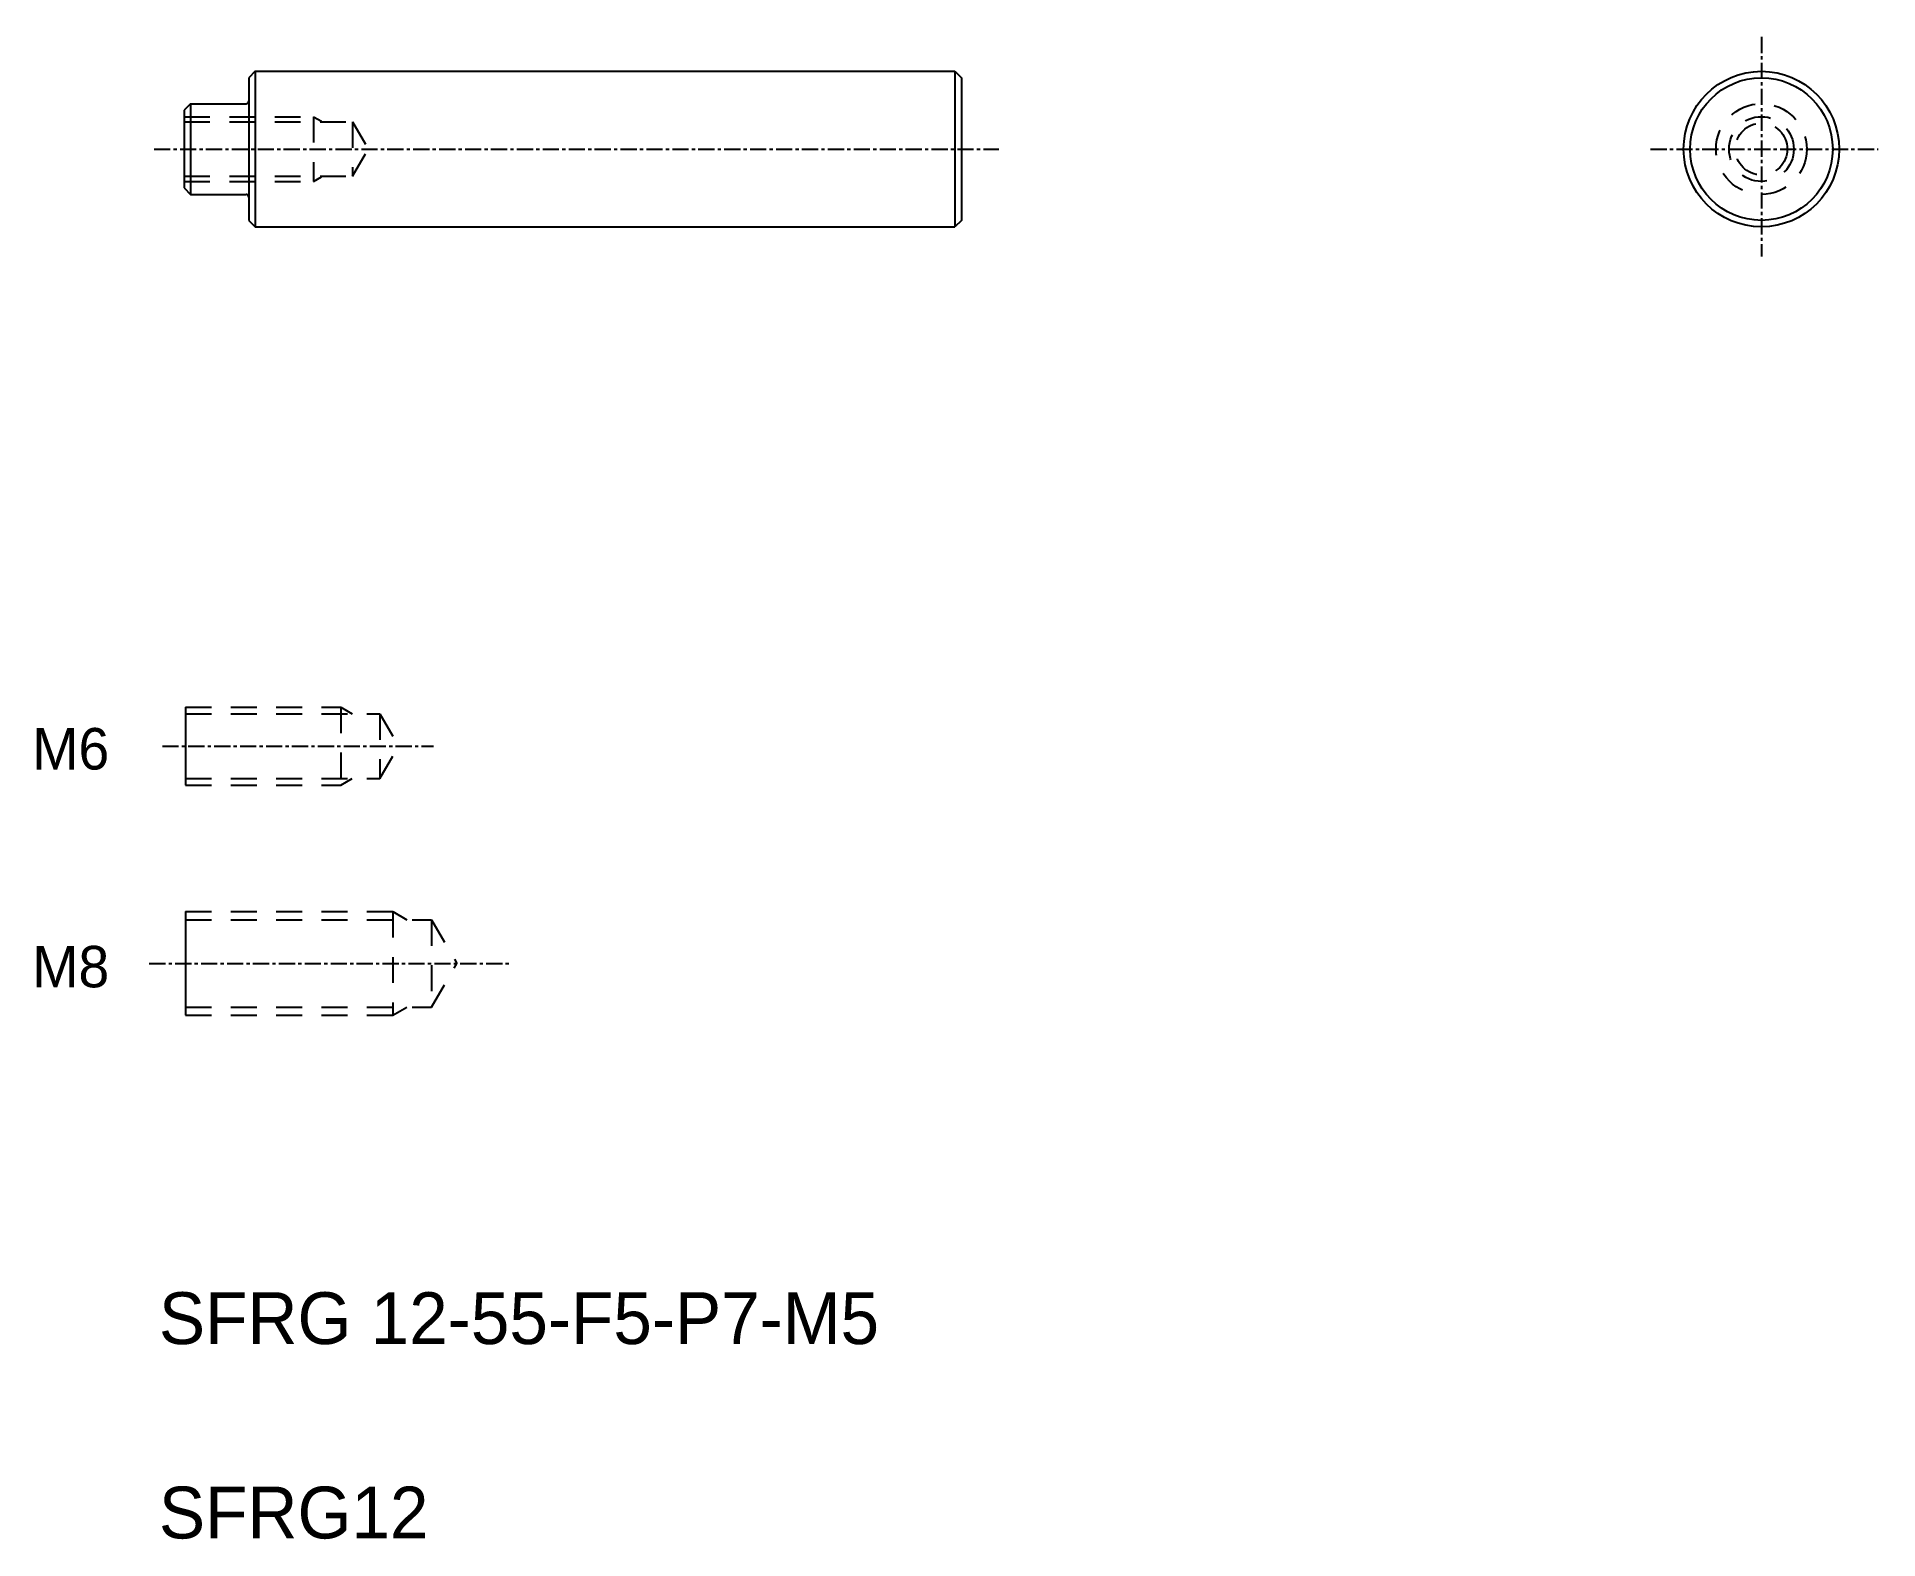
# Model space of a CAD drawing. Extents: x 47 to 189, y 75 to 191.
import ezdxf
from ezdxf.enums import TextEntityAlignment as Align

# ---------------------------------------------------------------- set-up
doc = ezdxf.new("R2010")
doc.units = 0
doc.linetypes.add('CENTER', pattern=[2, 1.25, -0.25, 0.25, -0.25])
doc.linetypes.add('DASHED', pattern=[3.5, 2, -1.5])
doc.layers.get('0').update_dxf_attribs({"linetype": 'CONTINUOUS'})
doc.layers.add('CENTER', color=1, linetype='CENTER')

msp = doc.modelspace()

# ---------------------------------------------------------------- linework, layer by layer
at = {"color": 7, "linetype": 'CONTINUOUS'}
for p, q in [((63.77, 187.95), (63.27, 187.45)), ((63.77, 187.95), (117.77, 187.95)), ((63.77, 187.95), (63.77, 175.95)), ((117.77, 187.95), (117.77, 175.95)), ((117.77, 187.95), (118.27, 187.45)), ((63.27, 187.45), (63.27, 176.45)), ((118.27, 187.45), (118.27, 176.45)), ((58.77, 185.45), (58.27, 184.95)), ((58.27, 184.95), (58.27, 178.95)), ((58.77, 185.45), (63.07, 185.45)), ((58.77, 185.45), (58.77, 178.45)), ((58.27, 184.45), (58.27, 179.45)), ((58.27, 178.95), (58.77, 178.45)), ((58.77, 178.45), (63.07, 178.45)), ((63.27, 176.45), (63.77, 175.95)), ((118.27, 176.45), (117.77, 175.95)), ((63.77, 175.95), (117.77, 175.95)), ((58.38, 138.87), (58.38, 132.87)), ((58.38, 123.1), (58.38, 115.1))]:
    msp.add_line(p, q, dxfattribs=at)
for p, q in [((59.84, 185.45), (59.84, 185.45)), ((60.92, 185.45), (60.92, 185.45))]:
    msp.add_line(p, q)
at = {"color": 3, "linetype": 'DASHED'}
for p, q in [((58.27, 184.45), (68.27, 184.45)), ((58.27, 184.05), (71.27, 184.05)), ((68.27, 184.45), (68.27, 179.45)), ((68.27, 184.45), (68.87, 184.1)), ((71.27, 184.05), (72.48, 181.95)), ((71.27, 184.05), (71.27, 179.85)), ((71.27, 179.85), (72.48, 181.95)), ((58.27, 179.85), (71.27, 179.85)), ((58.27, 179.45), (68.27, 179.45)), ((68.27, 179.45), (68.87, 179.8)), ((58.38, 138.87), (70.38, 138.87)), ((58.38, 138.37), (73.38, 138.37)), ((70.38, 138.87), (70.38, 132.87)), ((70.38, 138.87), (71.24, 138.37)), ((73.38, 138.37), (74.82, 135.87)), ((73.38, 138.37), (73.38, 133.37)), ((73.38, 133.37), (74.82, 135.87)), ((58.38, 133.37), (73.38, 133.37)), ((58.38, 132.87), (70.38, 132.87)), ((70.38, 132.87), (71.24, 133.37)), ((58.38, 123.1), (74.38, 123.1)), ((58.38, 122.47), (77.38, 122.47)), ((74.38, 123.1), (74.38, 115.1)), ((74.38, 123.1), (75.46, 122.47)), ((77.38, 122.47), (77.38, 115.72)), ((77.38, 122.47), (79.33, 119.1)), ((77.38, 115.72), (79.33, 119.1)), ((58.38, 115.72), (77.38, 115.72)), ((74.38, 115.1), (75.46, 115.72)), ((58.38, 115.1), (74.38, 115.1))]:
    msp.add_line(p, q, dxfattribs=at)
for radius in [6, 5.5]:
    msp.add_circle((180.01, 181.95), radius)
for radius in [3.5, 2.5, 2]:
    msp.add_circle((180.01, 181.95), radius, dxfattribs=at)
at = {"color": 7, "linetype": 'CONTINUOUS'}
for centre, start, end in [((63.07, 185.65), 270, 0), ((63.07, 178.25), 0, 90)]:
    msp.add_arc(centre, 0.2, start, end, dxfattribs=at)
at = {"layer": 'CENTER', "color": 1, "linetype": 'CENTER'}
for p, q in [((180.01, 190.61), (180.01, 173.66)), ((55.96, 181.95), (121.16, 181.95)), ((171.45, 181.95), (189.02, 181.95)), ((56.6, 135.87), (77.53, 135.87)), ((55.59, 119.1), (83.49, 119.1))]:
    msp.add_line(p, q, dxfattribs=at)

# ---------------------------------------------------------------- texts
at = {"color": 7, "linetype": 'CONTINUOUS'}
for s, p in [('M6', (52.5, 135.67)), ('M8', (52.5, 118.86))]:
    msp.add_text(s, height=3.2, dxfattribs=at).set_placement(p, align=Align.MIDDLE_RIGHT)
for s, p in [('SFRG 12-55-F5-P7-M5', (56.33, 89.73)), ('SFRG12', (56.33, 74.73))]:
    msp.add_text(s, height=4).set_placement(p)

doc.saveas('drawing.dxf')
